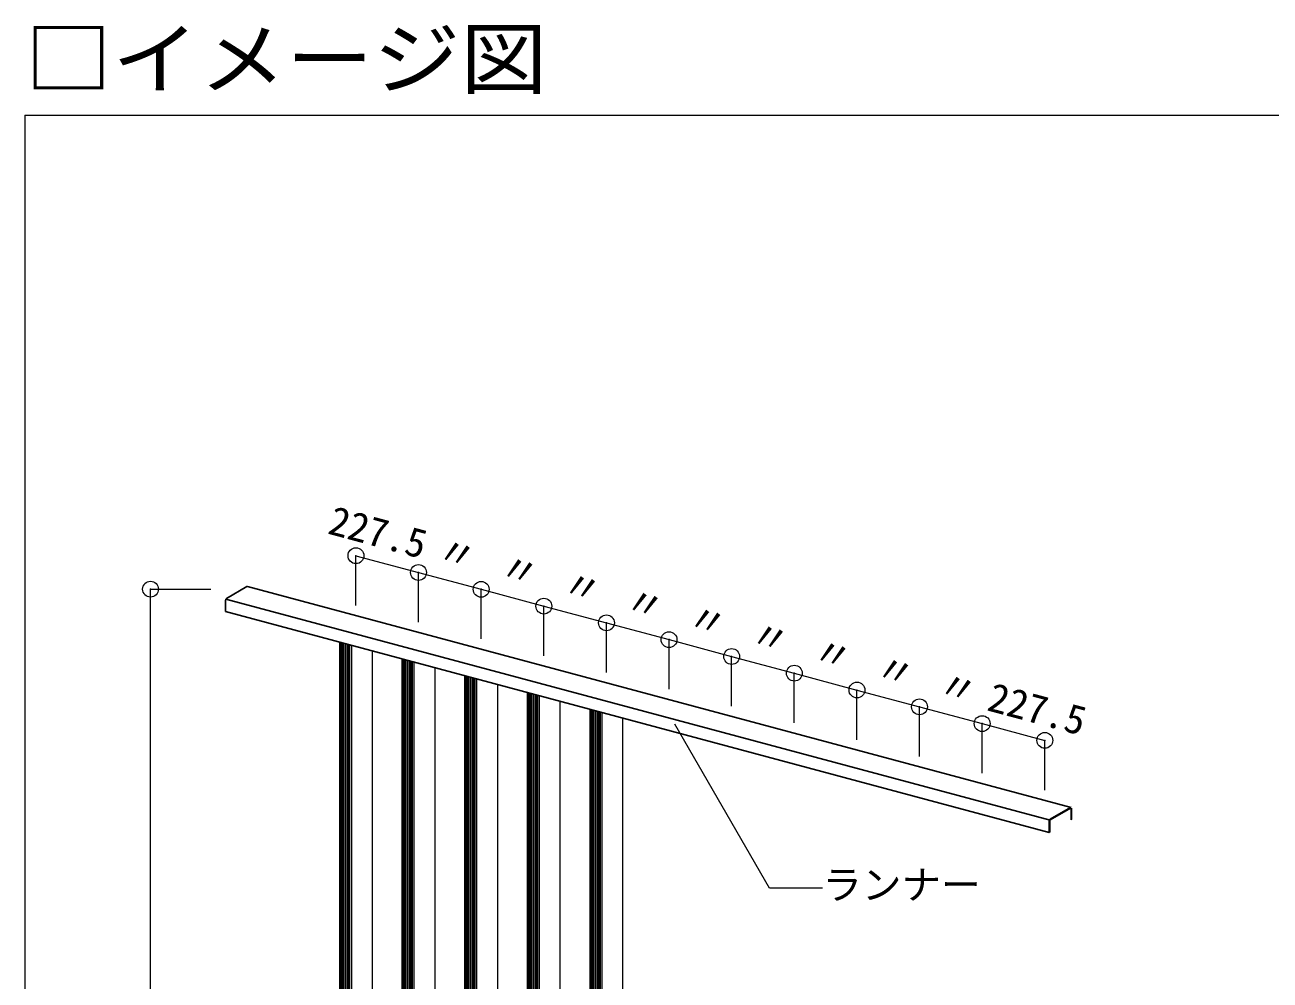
# Model space of a CAD drawing. Units: millimetres on the paper, with parts at other scales. Extents: x -195 to 195, y -140 to 138.
# Drawn here: x -96.45 to -49.27, y -20.26 to 15.92 of the extents above; entities that cross this region are included whole.
import ezdxf
from ezdxf.enums import TextEntityAlignment as Align

# ---------------------------------------------------------------- set-up
doc = ezdxf.new("R2010")
doc.units = ezdxf.units.MM
doc.header["$PDMODE"] = 32
doc.header["$PDSIZE"] = 0.6
for name, color, linetype, lineweight in [('A-2_スタッド', 3, 'Continuous', 18), ('A-3_ランナー', 2, 'Continuous', 25), ('A-5_寸法', 7, 'Continuous', 18), ('A-6_文字・矢印', 7, 'Continuous', 18), ('F-3_ランナー', 4, 'Continuous', 9)]:
    doc.layers.add(name, color=color, linetype=linetype, lineweight=lineweight)
doc.layers.add('F-6_文字・矢印', color=4, linetype='Continuous')
doc.styles.add('ＭＳ ゴシック', font='')
doc.styles.get('ＭＳ ゴシック').set_extended_font_data('MS Gothic')

msp = doc.modelspace()

# ---------------------------------------------------------------- linework, layer by layer
at = {"layer": 'A-2_スタッド'}
for p, q in [((-84.537, -7.461), (-84.537, -84.436)), ((-84.496, -7.472), (-84.496, -84.447)), ((-84.465, -84.456), (-84.465, -7.481)), ((-84.439, -7.488), (-84.439, -84.463)), ((-84.403, -84.472), (-84.403, -7.497)), ((-84.382, -84.478), (-84.382, -7.503)), ((-84.331, -7.516), (-84.331, -84.492)), ((-84.311, -84.497), (-84.311, -7.522)), ((-84.3, -84.5), (-84.3, -7.525)), ((-84.249, -7.538), (-84.249, -84.513)), ((-84.219, -7.547), (-84.219, -84.522)), ((-84.192, -84.529), (-84.192, -7.554)), ((-84.156, -7.563), (-84.156, -84.538)), ((-84.136, -84.544), (-84.136, -7.569)), ((-84.083, -7.583), (-84.083, -84.558)), ((-83.283, -84.539), (-83.283, -7.797)), ((-82.164, -8.097), (-82.164, -85.072)), ((-82.122, -8.108), (-82.122, -85.083)), ((-82.092, -85.092), (-82.092, -8.117)), ((-82.065, -8.124), (-82.065, -85.099)), ((-82.029, -85.108), (-82.029, -8.133)), ((-82.009, -85.114), (-82.009, -8.139)), ((-81.958, -8.152), (-81.958, -85.127)), ((-81.937, -85.133), (-81.937, -8.158)), ((-81.927, -85.136), (-81.927, -8.161)), ((-81.876, -8.174), (-81.876, -85.149)), ((-81.846, -8.182), (-81.846, -85.158)), ((-81.819, -85.165), (-81.819, -8.19)), ((-81.783, -8.199), (-81.783, -85.174)), ((-81.762, -85.18), (-81.762, -8.205)), ((-81.71, -8.219), (-81.71, -85.194)), ((-80.91, -85.175), (-80.91, -8.433)), ((-79.79, -8.733), (-79.79, -85.708)), ((-79.749, -8.744), (-79.749, -85.719)), ((-79.719, -85.727), (-79.719, -8.752)), ((-79.692, -8.76), (-79.692, -85.735)), ((-79.656, -85.744), (-79.656, -8.769)), ((-79.635, -85.75), (-79.635, -8.775)), ((-79.585, -8.788), (-79.585, -85.763)), ((-79.564, -85.769), (-79.564, -8.794)), ((-79.553, -85.772), (-79.553, -8.797)), ((-79.503, -8.81), (-79.503, -85.785)), ((-79.472, -8.818), (-79.472, -85.793)), ((-79.446, -85.801), (-79.446, -8.825)), ((-79.41, -8.835), (-79.41, -85.81)), ((-79.389, -85.816), (-79.389, -8.841)), ((-79.337, -8.855), (-79.337, -85.83)), ((-78.537, -85.811), (-78.537, -9.069)), ((-77.417, -9.369), (-77.417, -86.344)), ((-77.376, -9.38), (-77.376, -86.355)), ((-77.345, -86.363), (-77.345, -9.388)), ((-77.319, -9.395), (-77.319, -86.37)), ((-77.283, -86.38), (-77.283, -9.405)), ((-77.262, -86.386), (-77.262, -9.411)), ((-77.211, -9.424), (-77.211, -86.399)), ((-77.191, -86.405), (-77.191, -9.43)), ((-77.18, -86.408), (-77.18, -9.433)), ((-77.13, -9.446), (-77.13, -86.421)), ((-77.099, -9.454), (-77.099, -86.429)), ((-77.073, -86.436), (-77.073, -9.461)), ((-77.036, -9.471), (-77.036, -86.446)), ((-77.016, -86.452), (-77.016, -9.477)), ((-76.964, -9.491), (-76.964, -86.466)), ((-76.164, -86.447), (-76.164, -9.705)), ((-75.044, -10.005), (-75.044, -86.98)), ((-75.002, -10.016), (-75.002, -86.991)), ((-74.972, -86.999), (-74.972, -10.024)), ((-74.946, -10.031), (-74.946, -87.006)), ((-74.909, -87.016), (-74.909, -10.041)), ((-74.889, -87.022), (-74.889, -10.047)), ((-74.838, -10.06), (-74.838, -87.035)), ((-74.818, -87.041), (-74.818, -10.066)), ((-74.807, -87.044), (-74.807, -10.069)), ((-74.756, -10.082), (-74.756, -87.057)), ((-74.726, -10.09), (-74.726, -87.065)), ((-74.699, -87.072), (-74.699, -10.097)), ((-74.663, -10.107), (-74.663, -87.082)), ((-74.643, -87.088), (-74.643, -10.113)), ((-74.59, -10.127), (-74.59, -87.102)), ((-73.79, -87.083), (-73.79, -10.341))]:
    msp.add_line(p, q, dxfattribs=at)
at = {"layer": 'A-3_ランナー'}
for p, q in [((-88.815, -5.804), (-88.041, -5.357)), ((-56.807, -13.719), (-88.023, -5.354)), ((-88.852, -6.305), (-88.852, -5.878)), ((-57.603, -14.198), (-88.838, -5.829)), ((-57.637, -14.669), (-88.852, -6.305)), ((-57.599, -14.168), (-56.825, -13.721)), ((-57.599, -14.195), (-56.825, -13.749)), ((-56.807, -14.191), (-56.807, -13.764)), ((-56.789, -14.18), (-56.789, -13.752)), ((-57.637, -14.669), (-57.637, -14.243)), ((-57.618, -14.659), (-57.618, -14.233)), ((-56.807, -14.191), (-56.789, -14.18)), ((-57.637, -14.669), (-57.618, -14.659))]:
    msp.add_line(p, q, dxfattribs=at)
for centre, radius, start, end in [((-88.029, -5.378), 0.024, 54.6472, 121.2786), ((-87.983, -5.433), 0.0956, 127.58517, 127.58519), ((-88.757, -5.879), 0.0956, 127.5852, 180.578), ((-57.541, -14.244), 0.0956, 127.5852, 180.578), ((-57.57, -14.233), 0.0478, 127.5852, 180.578)]:
    msp.add_arc(centre, radius, start, end, dxfattribs=at)
at = {"layer": 'A-5_寸法', "color": 4, "lineweight": 9}
for p, q in [((-81.537, -6.702), (-81.537, -4.822)), ((-67.297, -10.518), (-67.297, -8.637)), ((-60.177, -10.545), (-57.804, -11.181)), ((-60.177, -12.426), (-60.177, -10.545)), ((-57.804, -13.061), (-57.804, -11.181))]:
    msp.add_line(p, q, dxfattribs=at)
at = {"layer": 'A-5_寸法', "color": 3}
msp.add_line((-67.297, -10.518), (-67.297, -8.637), dxfattribs=at)
at = {"layer": 'A-5_寸法', "color": 4, "lineweight": 9}
for points in [[(-83.91, -6.066), (-83.91, -4.186), (-81.537, -4.822), (-79.164, -5.458)], [(-91.692, -83.378), (-91.692, -5.455), (-89.41, -5.455)], [(-79.164, -7.338), (-79.164, -5.458), (-76.79, -6.094)], [(-76.79, -7.974), (-76.79, -6.094), (-74.417, -6.729)], [(-74.417, -8.61), (-74.417, -6.729), (-72.044, -7.365)], [(-72.044, -9.246), (-72.044, -7.365), (-69.671, -8.001)], [(-69.671, -9.882), (-69.671, -8.001), (-67.297, -8.637), (-64.924, -9.273)], [(-64.924, -11.154), (-64.924, -9.273), (-62.551, -9.909)], [(-62.551, -11.79), (-62.551, -9.909), (-60.177, -10.545)]]:
    msp.add_lwpolyline(points, dxfattribs=at)
at = {"layer": 'A-5_寸法'}
for p in [(-83.91, -4.186), (-81.537, -4.822), (-91.692, -5.455), (-79.164, -5.458), (-76.79, -6.094), (-74.417, -6.729), (-72.044, -7.365), (-69.671, -8.001), (-67.297, -8.637), (-64.924, -9.273), (-62.551, -9.909), (-60.177, -10.545), (-57.804, -11.181)]:
    msp.add_point(p, dxfattribs=at)
at = {"layer": 'A-6_文字・矢印'}
msp.add_lwpolyline([(-66.235, -16.778), (-68.235, -16.778), (-71.821, -10.568)], dxfattribs=at)
at = {"layer": 'F-3_ランナー', "color": 3, "lineweight": 18}
for q in [(-1.954, 12.506), (-96.454, -95.494)]:
    msp.add_line((-96.454, 12.506), q, dxfattribs=at)

# ---------------------------------------------------------------- texts
at = {"layer": 'A-5_寸法', "style": 'ＭＳ ゴシック'}
for s, p in [('227.5', (-85.107, -3.658)), ('〃', (-81.023, -4.752)), ('〃', (-78.65, -5.388)), ('〃', (-76.276, -6.024)), ('〃', (-73.903, -6.66)), ('〃', (-71.53, -7.296)), ('〃', (-69.157, -7.932)), ('〃', (-66.783, -8.568)), ('〃', (-64.41, -9.204)), ('〃', (-62.037, -9.84)), ('227.5', (-60.126, -10.352))]:
    msp.add_text(s, height=1.1, rotation=345, dxfattribs=at).set_placement(p, align=Align.BOTTOM_LEFT)
at = {"layer": 'A-6_文字・矢印', "style": 'ＭＳ ゴシック'}
msp.add_text('ランナー', height=1.1, dxfattribs=at).set_placement((-66.235, -17.528), align=Align.BOTTOM_LEFT)
at = {"layer": 'F-6_文字・矢印', "color": 7, "style": 'ＭＳ ゴシック', "width": 1.1}
msp.add_text('□イメージ図', height=2.199, dxfattribs=at).set_placement((-96.454, 12.88), align=Align.BOTTOM_LEFT)

doc.saveas('drawing.dxf')
